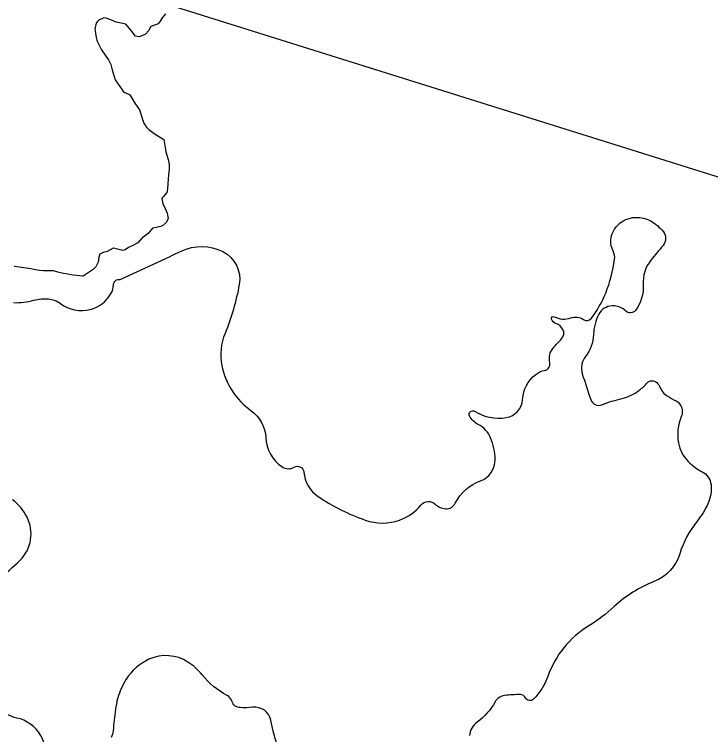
# Model space of a CAD drawing. Header units: metres. Extents: x 318500 to 325275, y 7408834 to 7428799.
# Drawn here: x 322176.2 to 322317.4, y 7417452 to 7417598.2 of the extents above; entities that cross this region are included whole.
import ezdxf

# ---------------------------------------------------------------- set-up
doc = ezdxf.new("R2010")
doc.units = ezdxf.units.M
doc.header["$MEASUREMENT"] = 0
doc.linetypes.add('CONTINUO', pattern=[0])
doc.layers.add('_TEXTO_CONGELA', color=45, linetype='Continuous', plot=False)
for name, color, linetype in [('Curvas de Nivel 1m', 11, 'Continuous'), ('Hidrografia', 140, 'Continuous'), ('Linha Férrea', 20, 'Continuous')]:
    doc.layers.add(name, color=color, linetype=linetype)

msp = doc.modelspace()

# ---------------------------------------------------------------- linework, layer by layer
at = {"layer": '_TEXTO_CONGELA', "linetype": 'CONTINUO'}
msp.add_polyline3d([(322183.78, 7417607.66, 0), (322944.06, 7417369.15, 0)], dxfattribs=at)
at = {"layer": 'Curvas de Nivel 1m', "elevation": 723, "flags": 128}
msp.add_lwpolyline([(322206.77, 7417598.35), (322206.09, 7417597.51), (322205.71, 7417596.84), (322205.3, 7417596.29), (322204.74, 7417596.12), (322203.83, 7417595.76), (322203.32, 7417594.87), (322202.71, 7417594.23), (322201.49, 7417593.68), (322200.71, 7417593.82), (322199.78, 7417594.92), (322198.74, 7417596.23), (322197.11, 7417596.59), (322196.75, 7417596.63), (322196, 7417596.97), (322194.76, 7417597.46), (322194.25, 7417597.5), (322193.23, 7417597.01), (322192.96, 7417596.79), (322192.74, 7417596.44), (322192.47, 7417595.27), (322192.49, 7417595.01), (322192.52, 7417594.82), (322192.71, 7417593.56), (322192.83, 7417593.01), (322192.91, 7417592.8), (322193.78, 7417591), (322194.65, 7417589.71), (322195.24, 7417588.98), (322195.7, 7417588.04), (322195.97, 7417586.97), (322196.59, 7417584.96), (322198, 7417582.94), (322198.22, 7417582.6), (322198.55, 7417582.37), (322199.55, 7417581.92), (322200.15, 7417580.91), (322200.53, 7417580.23), (322201.51, 7417578.89), (322201.99, 7417577.39), (322202.09, 7417576.88), (322202.47, 7417576.03), (322202.92, 7417575.33), (322203.37, 7417574.87), (322204.45, 7417574.06), (322206.43, 7417572.82), (322206.77, 7417570.82), (322206.87, 7417570.34), (322207.29, 7417568.81), (322207.5, 7417567.68), (322207.52, 7417566.81), (322207.4, 7417565.74), (322207.33, 7417564.81), (322207.27, 7417563.85), (322207.18, 7417562.81), (322207.04, 7417562.07), (322206.28, 7417561.24), (322206.09, 7417561), (322206.06, 7417560.82), (322206.26, 7417559.88), (322206.7, 7417558.82), (322207.13, 7417557.91), (322207.3, 7417556.81), (322206.94, 7417556.08), (322206.2, 7417555.37), (322205.83, 7417555.19), (322204.19, 7417554.89), (322204.16, 7417554.88), (322204.14, 7417554.85), (322203.26, 7417553.77), (322202.16, 7417552.96), (322202.11, 7417552.93), (322202.05, 7417552.88), (322201.17, 7417551.87), (322200.14, 7417551.34), (322199.27, 7417550.91), (322198.6, 7417550.45), (322198.13, 7417550.33), (322196.26, 7417550.84), (322196.14, 7417550.82), (322194.94, 7417550.16), (322194.12, 7417549.95), (322193.49, 7417549.62), (322193.25, 7417548.99), (322193.12, 7417547.96), (322192.62, 7417547), (322192.08, 7417546.51), (322190.29, 7417545.27), (322190.06, 7417545.13), (322189.99, 7417545.11), (322188.06, 7417545.36), (322186.57, 7417545.59), (322186.07, 7417545.67), (322184.93, 7417545.97), (322184.07, 7417546.23), (322182.97, 7417546.24), (322182.07, 7417546.21), (322181.23, 7417546.31), (322180.07, 7417546.49), (322179.48, 7417546.59), (322178.08, 7417546.82), (322176.19, 7417547.1), (322176.08, 7417547.11)], dxfattribs=at)
at = {"layer": 'Hidrografia'}
for points in [[(322175.96, 7417539.77, 0.082936), (322180.11, 7417540.24, -0.091344), (322183.03, 7417540.52, -0.141393), (322185.48, 7417539.58, 0.22758), (322191.51, 7417538.36, 0.209516), (322195.75, 7417541.65, 0.113502), (322196.22, 7417543.35, -0.450937), (322197.6, 7417544.46), (322205.21, 7417547.98, 0.002936), (322209.94, 7417550.2, -0.232145), (322218.38, 7417550.11, -0.331087), (322221.71, 7417543.44, -0.053576), (322218.84, 7417533.53, 0.146629), (322218.2, 7417527.01, 0.19309), (322224.13, 7417517.85, -0.233326), (322227.1, 7417512.38, 0.237992), (322230.36, 7417506.5, 0.287666), (322232.87, 7417506.4, -0.549725), (322234.81, 7417505.38, 0.226902), (322237.69, 7417500.47, 0.063972), (322247.24, 7417495.66, 0.17127), (322254.2, 7417495.66, 0.137021), (322258.55, 7417498.72, -0.434401), (322261.43, 7417498.9, 0.17456), (322263.56, 7417497.97, 0.299844), (322265.51, 7417499.09, -0.189263), (322270.61, 7417503.62, 0.320004), (322273.58, 7417507.98, 0.092751), (322272.66, 7417512.36, 0.181609), (322270.16, 7417515.05, -0.163226), (322268.39, 7417516.81, -0.757076), (322269.41, 7417517.73, 0.18139), (322275.81, 7417516.44, 0.352859), (322279.15, 7417520.14, -0.217292), (322281.81, 7417525.21, -0.118653), (322283.61, 7417526.02, 0.429582), (322284.66, 7417527.65, -0.242381), (322285.35, 7417530.55, -0.010456), (322287.03, 7417532.41, 0.312578), (322287.31, 7417534.34, 0.212171), (322285.91, 7417535.5, -0.26009), (322284.98, 7417536.44, -0.664908), (322285.56, 7417536.91, 0.218039), (322288.89, 7417536.67, -0.251498), (322291.47, 7417536.33, 0.406998), (322293.05, 7417536.56, 0.066938), (322295.98, 7417541.7, 0.062143), (322297.79, 7417548.55, 0.1574), (322297.5, 7417550.18, -0.141698), (322297.03, 7417552.4, -0.245456), (322299.43, 7417556.27, -0.262356), (322304.99, 7417556.39, -0.105676), (322307.68, 7417554.11, -0.35305), (322307.62, 7417551.36, 0.005237), (322305.16, 7417548.39, 0.188345), (322303.59, 7417543.4, -0.182199), (322302.01, 7417538.2, -0.456671), (322300.02, 7417538.09, 0.196178), (322297.74, 7417539.08, 0.011593), (322297.27, 7417539.08, 0.276113), (322294.58, 7417537.39, 0.109708), (322293.52, 7417533.28, -0.161613), (322291.89, 7417528.84, 0.251238), (322291.24, 7417525.33, 0.002056), (322292.94, 7417520.11, 0.434583), (322295.23, 7417519.06, -0.04196), (322299.32, 7417520.34, 0.111668), (322302.77, 7417521.98, 0.04135), (322304.41, 7417523.5, -0.422868), (322306.34, 7417523.56, -0.106646), (322307.04, 7417522.5, 0.168203), (322308.44, 7417520.87, 0.001392), (322310.26, 7417519.82, -0.380644), (322311.31, 7417516.64, 0.149659), (322310.73, 7417511.33, 0.14858), (322312.71, 7417507.53, 0.08208), (322315.52, 7417505.48, -0.256007), (322317.33, 7417502.86, -0.134287), (322316.69, 7417498.98, -0.060961), (322314.53, 7417495.48, 0.09393), (322311.01, 7417488.85, -0.227975), (322305.75, 7417483.18, 0.093588), (322297.73, 7417478.15, -0.049169), (322292.54, 7417474.21, 0.171826), (322284.25, 7417463.95, -0.113061), (322281.33, 7417459.34, -0.51769), (322279.72, 7417459.62, 0.289482), (322278.69, 7417460.28, 0.030695), (322275.48, 7417460.09, 0.239094), (322273.59, 7417458.82, -0.107321), (322269.91, 7417454.68, 0.22097), (322268.4, 7417451.95, -0.069918)], [(322172.85, 7417483.71, 0.034213), (322177.29, 7417487.53, 0.326242), (322178.7, 7417496.29, 0.114189), (322175.78, 7417499.77, 0.163451)], [(322229.36, 7417450.17, -0.021846), (322228.13, 7417455.06, 0.391931), (322224.46, 7417457.7, -0.048739), (322221.9, 7417457.63, -0.304217), (322220.21, 7417458.95, 0.190087), (322219.26, 7417460.08, -0.097486), (322214.17, 7417464.31, 0.07868), (322211.33, 7417466.87, 0.257037), (322203.41, 7417467.43, 0.144863), (322198.79, 7417463.38, 0.07067), (322197.09, 7417459.59, 0.0418), (322196.62, 7417457.23, 0.002835), (322196.15, 7417452.9, -0.088195), (322195.77, 7417451.59, -0.430881)], [(322172.29, 7417442.13, 0.121574), (322179.55, 7417442.51, 0.319513), (322182.76, 7417446.65, 0.141065), (322181.43, 7417452.05, 0.214781), (322176.63, 7417455.53, -0.167506), (322173.14, 7417457.6, -0.120853)]]:
    msp.add_lwpolyline(points, format="xyb", dxfattribs=at)
at = {"layer": 'Linha Férrea'}
for points in [[(322233.98, 7417737.99, -0.002223), (322154.87, 7417593.01), (322102.88, 7417500.14, 0.00265), (322097.4, 7417490.35, 0.027781), (322044.11, 7417386.34, 0.035735), (322015.66, 7417306.72, 0.016271), (322001.83, 7417250.43, 0.006444), (321990.25, 7417191.8, 0.008188), (321970.29, 7417080.67, -0.005901), (321965.68, 7417056.14, -0.019111), (321940.9, 7416966.47, -0.001899), (321910.16, 7416869.78), (321854.13, 7416687.43), (321842.52, 7416650.59), (321798.98, 7416497.54), (321750.6, 7416346.47)], [(321750.6, 7416346.47), (321798.98, 7416497.54), (321842.52, 7416650.59), (321854.13, 7416687.43), (321910.16, 7416869.78, 0.001899), (321940.9, 7416966.47, 0.019111), (321965.68, 7417056.14, 0.005901), (321970.29, 7417080.67, -0.008188), (321990.25, 7417191.8, -0.006444), (322001.83, 7417250.43, -0.016271), (322015.66, 7417306.72, -0.035735), (322044.11, 7417386.34, -0.027781), (322097.4, 7417490.35, -0.00265), (322102.88, 7417500.14), (322154.87, 7417593.01, 0.002223), (322233.98, 7417737.99)], [(322196.38, 7417647.06, -0.005702), (322169.67, 7417596.02), (322116.03, 7417500.08, 0.006587), (322078.7, 7417432.59, 0.020372), (322045.81, 7417359.94, 0.047465), (322007.54, 7417220.11, 0.00216), (321987.28, 7417109.25, 0.004221), (321983.53, 7417086.14), (321978.3, 7417056.21, -0.004458), (321971.58, 7417028.64, -0.003551), (321960.76, 7416990.62, -0.002117), (321921.96, 7416868.47), (321849.48, 7416633.13), (321819.64, 7416528.2), (321802, 7416472.12, -0.01056), (321778.56, 7416402.79, 0.003825)], [(321778.56, 7416402.79, 0.01056), (321802, 7416472.12), (321819.64, 7416528.2), (321849.48, 7416633.13), (321921.96, 7416868.47, 0.002117), (321960.76, 7416990.62, 0.003551), (321971.58, 7417028.64, 0.004458), (321978.3, 7417056.21), (321983.53, 7417086.14, -0.004221), (321987.28, 7417109.25, -0.00216), (322007.54, 7417220.11, -0.047465), (322045.81, 7417359.94, -0.020372), (322078.7, 7417432.59, -0.006587), (322116.03, 7417500.08), (322169.67, 7417596.02, 0.005702), (322196.38, 7417647.06, 0.006143)]]:
    msp.add_lwpolyline(points, format="xyb", dxfattribs=at)

doc.saveas('drawing.dxf')
